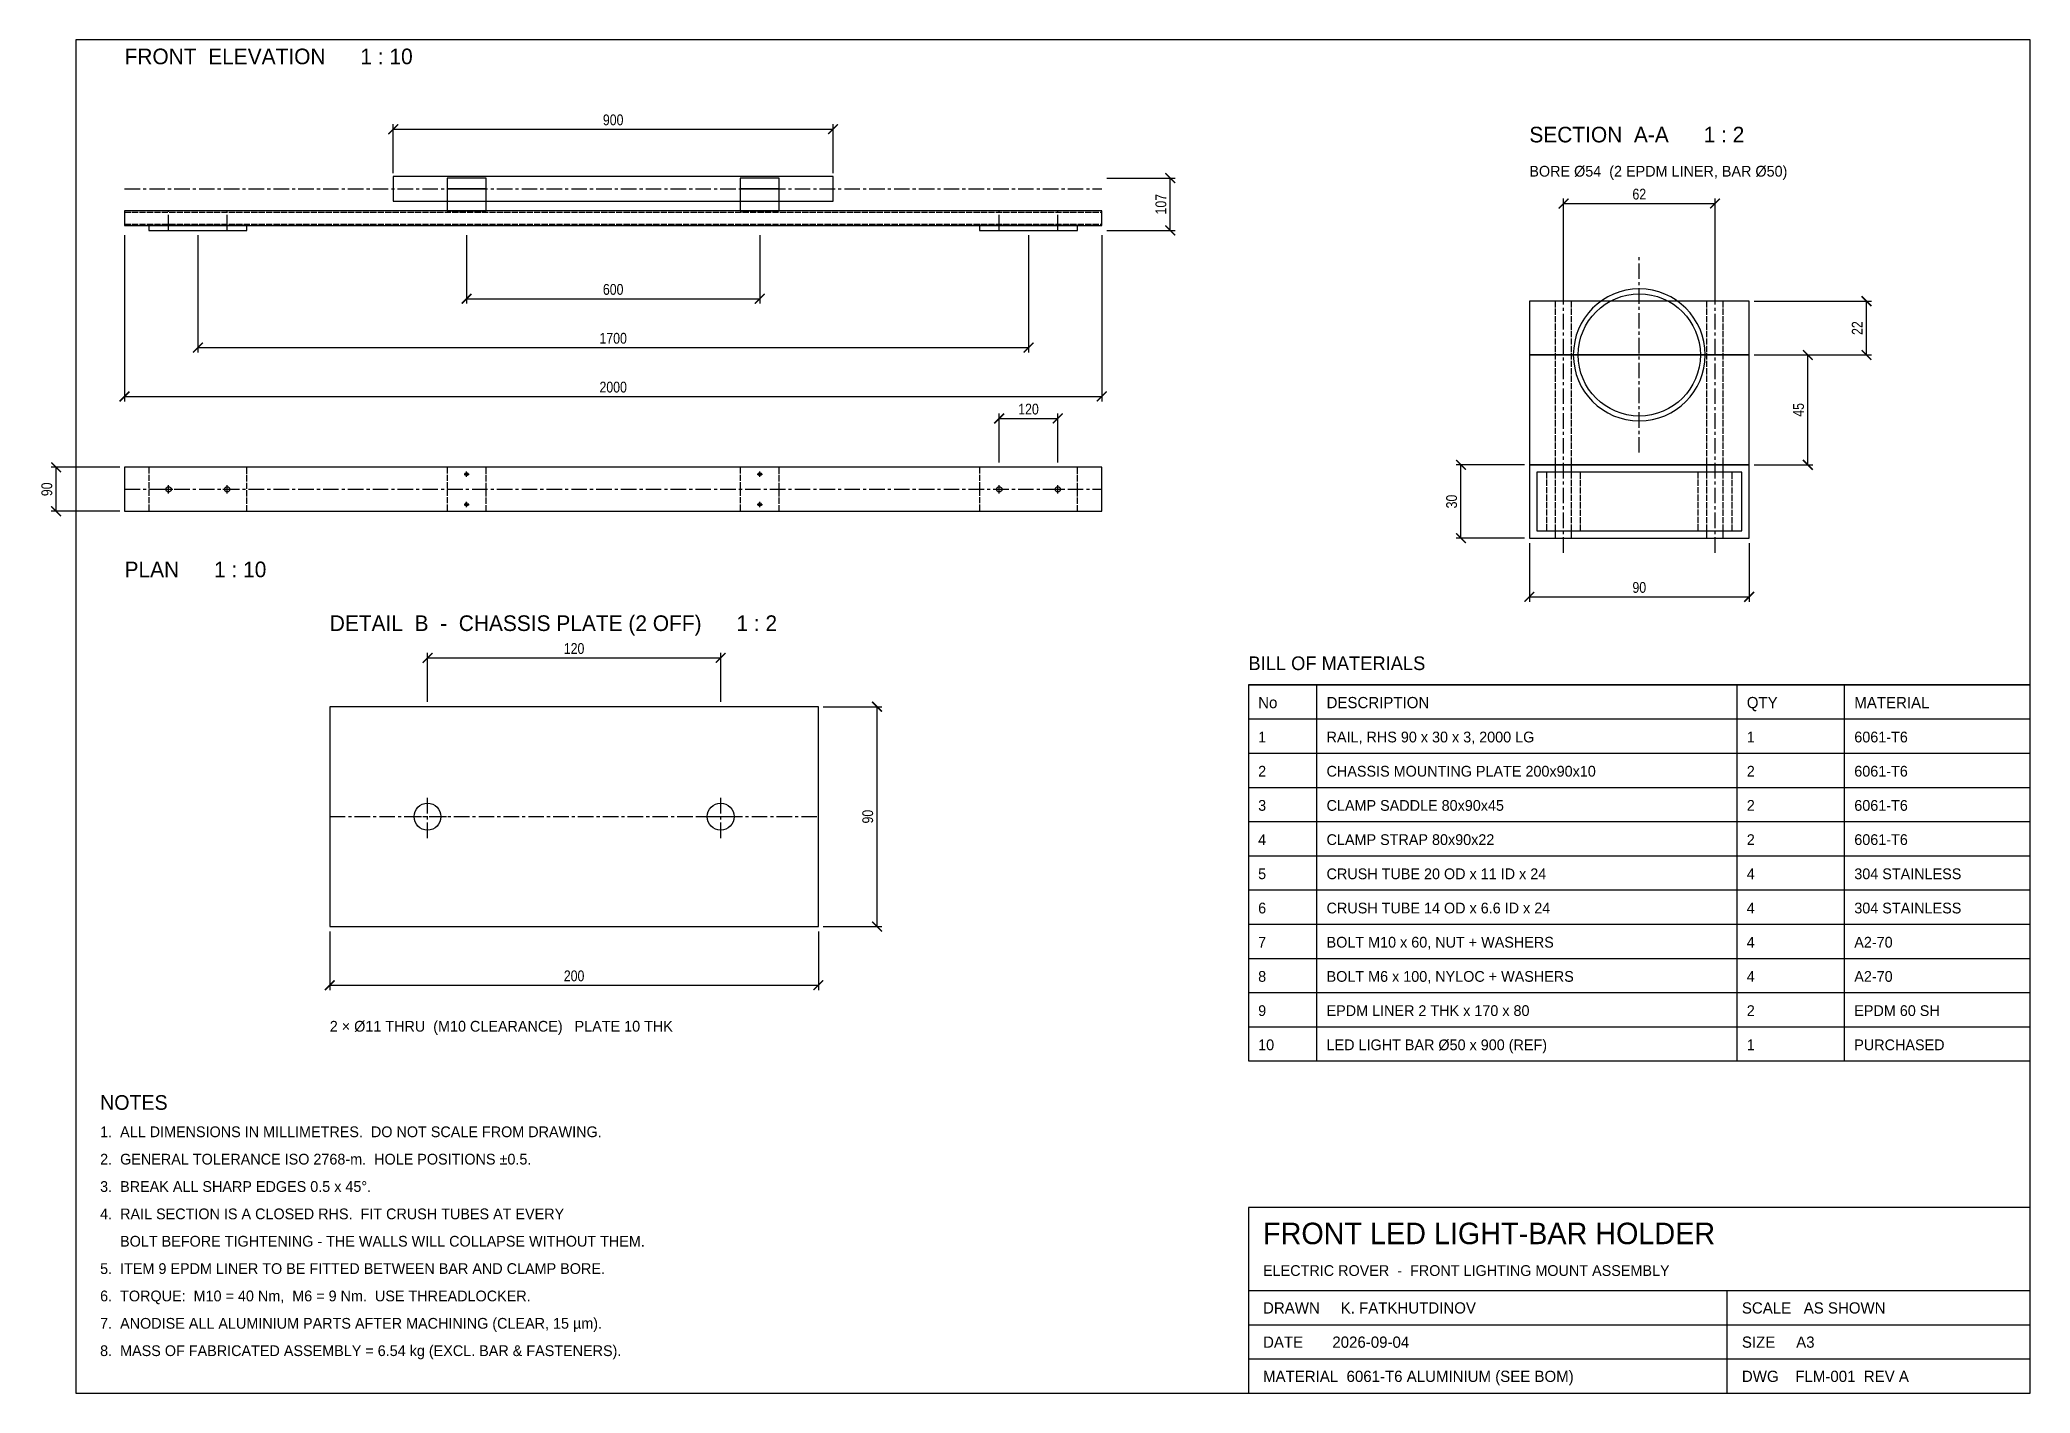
# Paper-space layout 'A3 DRAWING' of a CAD drawing. Header units: millimetres. Extents: x 3 to 410, y 10 to 287.
import ezdxf

# ---------------------------------------------------------------- set-up
doc = ezdxf.new("R2010")
doc.units = ezdxf.units.MM
doc.linetypes.add('CENTER', pattern=[5.08, 3.175, -0.635, 0.635, -0.635])
doc.linetypes.add('DASHED', pattern=[1.524, 1.27, -0.254])
for name, color, linetype in [('CENTRE', 1, 'CENTER'), ('DIM', 4, 'Continuous'), ('HIDDEN', 8, 'DASHED'), ('OUTLINE', 7, 'Continuous'), ('REF', 6, 'Continuous'), ('SHEET', 7, 'Continuous'), ('TEXT', 7, 'Continuous'), ('TITLE', 7, 'Continuous')]:
    doc.layers.add(name, color=color, linetype=linetype)
doc.styles.add('OpenSansCondensed-Light', font='OpenSansCondensed-Light.ttf')
doc.dimstyles.new('EZDXF', dxfattribs={"dimtxt": 2.2, "dimasz": 2, "dimexe": 1, "dimexo": 1, "dimgap": 0.8, "dimtad": 1, "dimdec": 0, "dimlfac": 100, "dimzin": 12, "dimdsep": 46, "dimtxsty": 'OpenSansCondensed-Light', "dimblk": 'ARCHTICK', "dimcen": 2.5, "dimazin": 3, "dimtfac": 0.5, "dimtmove": 2, "dimatfit": 3})

# ---------------------------------------------------------------- blocks, each defined once
blk = doc.blocks.new('_ARCHTICK')
at = {"color": 0, "linetype": 'BYBLOCK', "const_width": 0.15}
blk.add_lwpolyline([(-0.5, -0.5), (0.5, 0.5)], dxfattribs=at)

psp = doc.layouts.new('A3 DRAWING')

# ---------------------------------------------------------------- linework, layer by layer
at = {"layer": 'CENTRE'}
for p, q in [((20, 256.5), (220, 256.5)), ((29, 248), (29, 252)), ((41, 248), (41, 252)), ((199, 248), (199, 252)), ((211, 248), (211, 252)), ((330, 202.5), (330, 242.5)), ((314.5, 182), (314.5, 236.5)), ((345.5, 182), (345.5, 236.5)), ((310, 222.5), (350, 222.5)), ((29, 194.12), (29, 195.88)), ((41, 194.12), (41, 195.88)), ((89.472, 198.1), (90.528, 198.1)), ((90, 197.572), (90, 198.628)), ((149.472, 198.1), (150.528, 198.1)), ((150, 197.572), (150, 198.628)), ((199, 194.12), (199, 195.88)), ((211, 194.12), (211, 195.88)), ((20, 195), (220, 195)), ((28.12, 195), (29.88, 195)), ((40.12, 195), (41.88, 195)), ((89.472, 191.9), (90.528, 191.9)), ((90, 191.372), (90, 192.428)), ((149.472, 191.9), (150.528, 191.9)), ((150, 191.372), (150, 192.428)), ((198.12, 195), (199.88, 195)), ((210.12, 195), (211.88, 195)), ((82, 123.6), (82, 132.4)), ((142, 123.6), (142, 132.4)), ((62, 128), (162, 128)), ((77.6, 128), (86.4, 128)), ((137.6, 128), (146.4, 128))]:
    psp.add_line(p, q, dxfattribs=at)
at = {"layer": 'HIDDEN'}
for p, q in [((20, 251.7), (220, 251.7)), ((20, 249.3), (220, 249.3)), ((312.85, 185), (312.85, 233.5)), ((316.15, 185), (316.15, 233.5)), ((343.85, 185), (343.85, 233.5)), ((347.15, 185), (347.15, 233.5))]:
    psp.add_line(p, q, dxfattribs=at)
for points in [[(25, 190.5), (45, 190.5), (45, 199.5), (25, 199.5)], [(86, 190.5), (94, 190.5), (94, 199.5), (86, 199.5)], [(146, 190.5), (154, 190.5), (154, 199.5), (146, 199.5)], [(195, 190.5), (215, 190.5), (215, 199.5), (195, 199.5)], [(311, 186.5), (318, 186.5), (318, 198.5), (311, 198.5)], [(342, 186.5), (349, 186.5), (349, 198.5), (342, 198.5)]]:
    psp.add_lwpolyline(points, close=True, dxfattribs=at)
at = {"layer": 'OUTLINE'}
for points in [[(86, 256.5), (94, 256.5), (94, 258.7), (86, 258.7)], [(146, 256.5), (154, 256.5), (154, 258.7), (146, 258.7)], [(86, 252), (94, 252), (94, 256.5), (86, 256.5)], [(146, 252), (154, 252), (154, 256.5), (146, 256.5)], [(20, 249), (220, 249), (220, 252), (20, 252)], [(25, 248), (45, 248), (45, 249), (25, 249)], [(195, 248), (215, 248), (215, 249), (195, 249)], [(307.5, 222.5), (352.5, 222.5), (352.5, 233.5), (307.5, 233.5)], [(307.5, 200), (352.5, 200), (352.5, 222.5), (307.5, 222.5)], [(307.5, 185), (352.5, 185), (352.5, 200), (307.5, 200)], [(20, 190.5), (220, 190.5), (220, 199.5), (20, 199.5)], [(309, 186.5), (351, 186.5), (351, 198.5), (309, 198.5)], [(62, 105.5), (162, 105.5), (162, 150.5), (62, 150.5)]]:
    psp.add_lwpolyline(points, close=True, dxfattribs=at)
for centre, radius in [((29, 195), 0.55), ((41, 195), 0.55), ((90, 198.1), 0.33), ((150, 198.1), 0.33), ((199, 195), 0.55), ((211, 195), 0.55), ((90, 191.9), 0.33), ((150, 191.9), 0.33), ((82, 128), 2.75), ((142, 128), 2.75)]:
    psp.add_circle(centre, radius, dxfattribs=at)
for start, end in [(0, 180), (180, 360)]:
    psp.add_arc((330, 222.5), 13.5, start, end, dxfattribs=at)
at = {"layer": 'REF'}
psp.add_lwpolyline([(75, 254), (165, 254), (165, 259), (75, 259)], close=True, dxfattribs=at)
psp.add_circle((330, 222.5), 12.5, dxfattribs=at)
at = {"layer": 'SHEET'}
psp.add_lwpolyline([(10, 10), (410, 10), (410, 287), (10, 287)], close=True, dxfattribs=at)
at = {"layer": 'TITLE'}
for p, q in [((250, 155), (410, 155)), ((264, 78), (264, 155)), ((350, 78), (350, 155)), ((372, 78), (372, 155)), ((250, 148), (410, 148)), ((250, 141), (410, 141)), ((250, 134), (410, 134)), ((250, 127), (410, 127)), ((250, 120), (410, 120)), ((250, 113), (410, 113)), ((250, 106), (410, 106)), ((250, 99), (410, 99)), ((250, 92), (410, 92)), ((250, 85), (410, 85)), ((250, 31), (410, 31)), ((348, 10), (348, 31)), ((250, 24), (410, 24)), ((250, 17), (410, 17))]:
    psp.add_line(p, q, dxfattribs=at)
for points in [[(250, 78), (410, 78), (410, 155), (250, 155)], [(250, 10), (410, 10), (410, 48), (250, 48)]]:
    psp.add_lwpolyline(points, close=True, dxfattribs=at)

# ---------------------------------------------------------------- texts
at = {"layer": 'TEXT'}
for s, height, p in [('FRONT  ELEVATION      1 : 10', 3.2, (20, 282)), ('SECTION  A-A      1 : 2', 3.2, (307.5, 266)), ('BORE Ø54  (2 EPDM LINER, BAR Ø50)', 2.2, (307.5, 259)), ('PLAN      1 : 10', 3.2, (20, 177)), ('DETAIL  B  -  CHASSIS PLATE (2 OFF)      1 : 2', 3.2, (62, 166)), ('1', 2.2, (252, 143.2)), ('RAIL, RHS 90 x 30 x 3, 2000 LG', 2.2, (266, 143.2)), ('1', 2.2, (352, 143.2)), ('6061-T6', 2.2, (374, 143.2)), ('2', 2.2, (252, 136.2)), ('CHASSIS MOUNTING PLATE 200x90x10', 2.2, (266, 136.2)), ('2', 2.2, (352, 136.2)), ('6061-T6', 2.2, (374, 136.2)), ('3', 2.2, (252, 129.2)), ('CLAMP SADDLE 80x90x45', 2.2, (266, 129.2)), ('2', 2.2, (352, 129.2)), ('6061-T6', 2.2, (374, 129.2)), ('4', 2.2, (252, 122.2)), ('CLAMP STRAP 80x90x22', 2.2, (266, 122.2)), ('2', 2.2, (352, 122.2)), ('6061-T6', 2.2, (374, 122.2)), ('5', 2.2, (252, 115.2)), ('CRUSH TUBE 20 OD x 11 ID x 24', 2.2, (266, 115.2)), ('4', 2.2, (352, 115.2)), ('304 STAINLESS', 2.2, (374, 115.2)), ('6', 2.2, (252, 108.2)), ('CRUSH TUBE 14 OD x 6.6 ID x 24', 2.2, (266, 108.2)), ('4', 2.2, (352, 108.2)), ('304 STAINLESS', 2.2, (374, 108.2)), ('7', 2.2, (252, 101.2)), ('BOLT M10 x 60, NUT + WASHERS', 2.2, (266, 101.2)), ('4', 2.2, (352, 101.2)), ('A2-70', 2.2, (374, 101.2)), ('8', 2.2, (252, 94.2)), ('BOLT M6 x 100, NYLOC + WASHERS', 2.2, (266, 94.2)), ('4', 2.2, (352, 94.2)), ('A2-70', 2.2, (374, 94.2)), ('2 × Ø11 THRU  (M10 CLEARANCE)   PLATE 10 THK', 2.2, (62, 84)), ('9', 2.2, (252, 87.2)), ('EPDM LINER 2 THK x 170 x 80', 2.2, (266, 87.2)), ('2', 2.2, (352, 87.2)), ('EPDM 60 SH', 2.2, (374, 87.2)), ('10', 2.2, (252, 80.2)), ('LED LIGHT BAR Ø50 x 900 (REF)', 2.2, (266, 80.2)), ('1', 2.2, (352, 80.2)), ('PURCHASED', 2.2, (374, 80.2)), ('1.  ALL DIMENSIONS IN MILLIMETRES.  DO NOT SCALE FROM DRAWING.', 2.2, (15, 62.4)), ('2.  GENERAL TOLERANCE ISO 2768-m.  HOLE POSITIONS ±0.5.', 2.2, (15, 56.8)), ('3.  BREAK ALL SHARP EDGES 0.5 x 45°.', 2.2, (15, 51.2)), ('4.  RAIL SECTION IS A CLOSED RHS.  FIT CRUSH TUBES AT EVERY', 2.2, (15, 45.6)), ('     BOLT BEFORE TIGHTENING - THE WALLS WILL COLLAPSE WITHOUT THEM.', 2.2, (15, 40)), ('5.  ITEM 9 EPDM LINER TO BE FITTED BETWEEN BAR AND CLAMP BORE.', 2.2, (15, 34.4)), ('ELECTRIC ROVER  -  FRONT LIGHTING MOUNT ASSEMBLY', 2.2, (253, 34)), ('6.  TORQUE:  M10 = 40 Nm,  M6 = 9 Nm.  USE THREADLOCKER.', 2.2, (15, 28.8)), ('DRAWN     K. FATKHUTDINOV', 2.3, (253, 26.3)), ('SCALE   AS SHOWN', 2.3, (351, 26.3)), ('7.  ANODISE ALL ALUMINIUM PARTS AFTER MACHINING (CLEAR, 15 µm).', 2.2, (15, 23.2)), ('DATE       2026-09-04', 2.3, (253, 19.3)), ('SIZE     A3', 2.3, (351, 19.3)), ('8.  MASS OF FABRICATED ASSEMBLY = 6.54 kg (EXCL. BAR & FASTENERS).', 2.2, (15, 17.6)), ('MATERIAL  6061-T6 ALUMINIUM (SEE BOM)', 2.3, (253, 12.3)), ('DWG    FLM-001  REV A', 2.3, (351, 12.3))]:
    psp.add_text(s, height=height, dxfattribs=at).set_placement(p)
at = {"layer": 'TITLE'}
for s, height, p in [('BILL OF MATERIALS', 2.8, (250, 158)), ('No', 2.3, (252, 150.2)), ('DESCRIPTION', 2.3, (266, 150.2)), ('QTY', 2.3, (352, 150.2)), ('MATERIAL', 2.3, (374, 150.2)), ('NOTES', 3, (15, 68)), ('FRONT LED LIGHT-BAR HOLDER', 4.4, (253, 40.5))]:
    psp.add_text(s, height=height, dxfattribs=at).set_placement(p)

# ---------------------------------------------------------------- dimensions: what is measured, and where the dimension line sits
at = {"layer": 'DIM'}
for base, p1, p2, override in [((75, 268.7), (75, 258.7), (165, 258.7), {"dimtxt": 2.2, "dimasz": 2, "dimgap": 0.8, "dimdec": 0, "dimlfac": 10}), ((314.5, 253.5), (314.5, 233.5), (345.5, 233.5), {"dimtxt": 2.2, "dimasz": 2, "dimgap": 0.8, "dimdec": 0, "dimlfac": 2}), ((20, 214), (20, 248), (220, 248), {"dimtxt": 2.2, "dimasz": 2, "dimgap": 0.8, "dimdec": 0, "dimlfac": 10}), ((35, 224), (35, 248), (205, 248), {"dimtxt": 2.2, "dimasz": 2, "dimgap": 0.8, "dimdec": 0, "dimlfac": 10}), ((90, 234), (90, 248), (150, 248), {"dimtxt": 2.2, "dimasz": 2, "dimgap": 0.8, "dimdec": 0, "dimlfac": 10}), ((199, 209.5), (199, 199.5), (211, 199.5), {"dimtxt": 2.2, "dimasz": 2, "dimgap": 0.8, "dimdec": 0, "dimlfac": 10}), ((307.5, 173), (307.5, 185), (352.5, 185), {"dimtxt": 2.2, "dimasz": 2, "dimgap": 0.8, "dimdec": 0, "dimlfac": 2}), ((82, 160.5), (82, 150.5), (142, 150.5), {"dimtxt": 2.2, "dimasz": 2, "dimgap": 0.8, "dimdec": 0, "dimlfac": 2}), ((62, 93.5), (62, 105.5), (162, 105.5), {"dimtxt": 2.2, "dimasz": 2, "dimgap": 0.8, "dimdec": 0, "dimlfac": 2})]:
    psp.add_linear_dim(base=base, p1=p1, p2=p2, dimstyle='EZDXF', override=override, dxfattribs=at).render()
for base, p1, p2, override in [((234, 248), (220, 248), (220, 258.7), {"dimtxt": 2.2, "dimasz": 2, "dimgap": 0.8, "dimdec": 0, "dimlfac": 10}), ((376.5, 222.5), (352.5, 222.5), (352.5, 233.5), {"dimtxt": 2.2, "dimasz": 2, "dimgap": 0.8, "dimdec": 0, "dimlfac": 2}), ((364.5, 200), (352.5, 200), (352.5, 222.5), {"dimtxt": 2.2, "dimasz": 2, "dimgap": 0.8, "dimdec": 0, "dimlfac": 2}), ((6, 190.5), (20, 190.5), (20, 199.5), {"dimtxt": 2.2, "dimasz": 2, "dimgap": 0.8, "dimdec": 0, "dimlfac": 10}), ((293.5, 185), (307.5, 185), (307.5, 200), {"dimtxt": 2.2, "dimasz": 2, "dimgap": 0.8, "dimdec": 0, "dimlfac": 2}), ((174, 105.5), (162, 105.5), (162, 150.5), {"dimtxt": 2.2, "dimasz": 2, "dimgap": 0.8, "dimdec": 0, "dimlfac": 2})]:
    psp.add_linear_dim(base=base, p1=p1, p2=p2, angle=90, dimstyle='EZDXF', override=override, dxfattribs=at).render()

doc.saveas('drawing.dxf')
